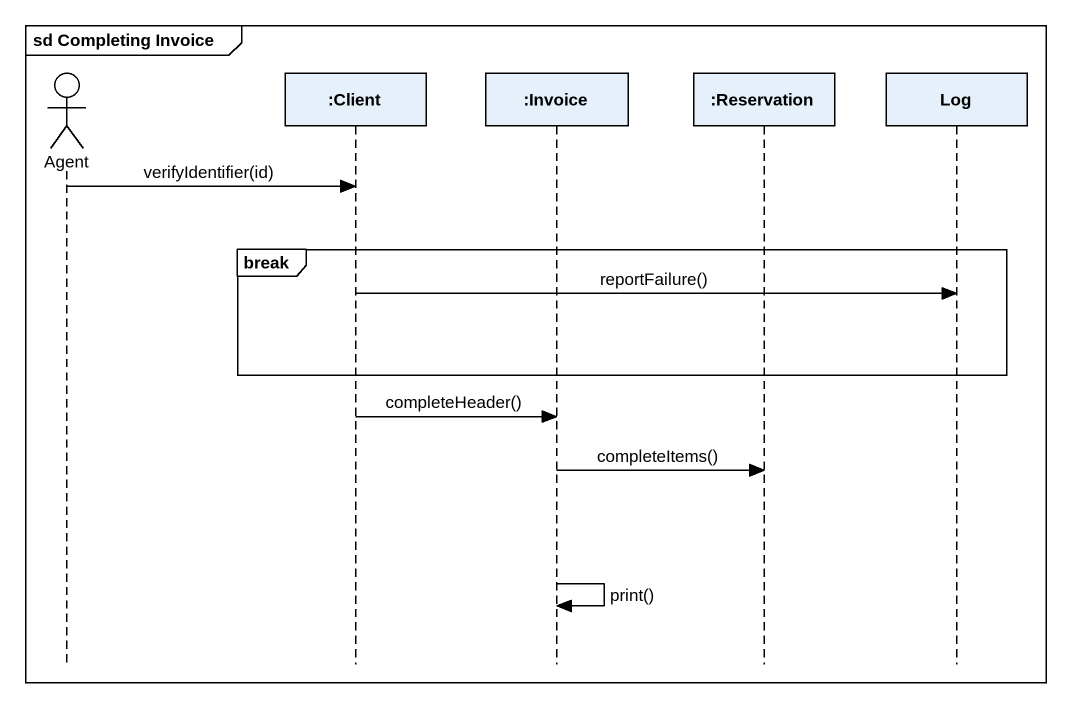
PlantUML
@startuml
mainframe sd Completing Invoice
hide footbox
actor "Agent" as Agent_
participant ":Client" as Client
participant ":Invoice" as Invoice
participant ":Reservation" as Reservation
participant Log

Agent_ -> Client : verifyIdentifier(id)
break
  Client -> Log : reportFailure()
end
Client -> Invoice : completeHeader()
Invoice -> Reservation : completeItems()
Invoice -> Invoice : print()
@enduml
